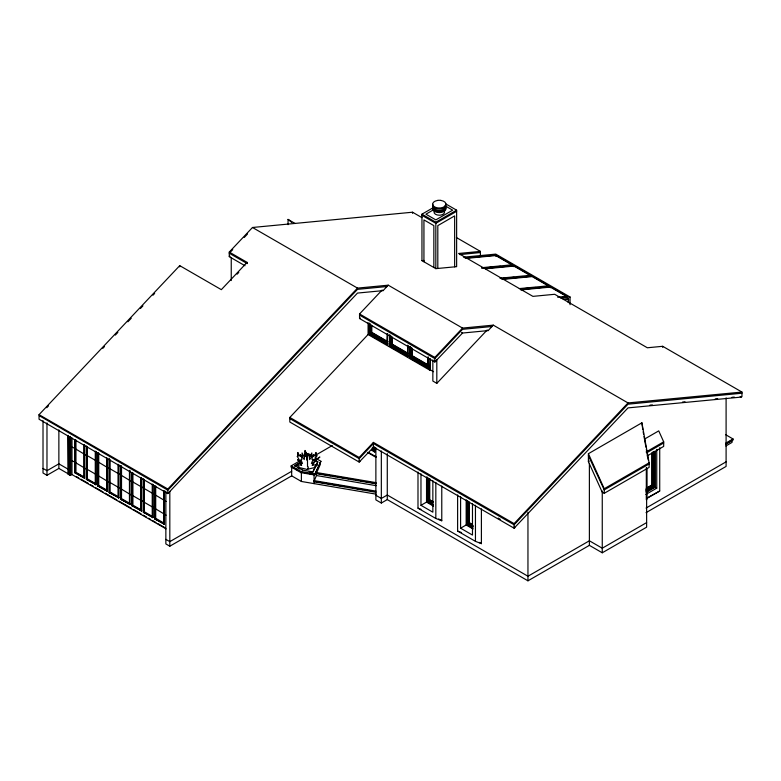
<?xml version="1.0" encoding="UTF-8"?>
<svg xmlns="http://www.w3.org/2000/svg" width="781" height="781" viewBox="0 0 781 781"><rect width="100%" height="100%" fill="white"/><g stroke="black" fill="none" stroke-linecap="round" stroke-linejoin="round"><path stroke-width="1.17" d="M305.82 456.455L305.771 451.896L306.054 455.655L306.308 453.107L306.943 457.158L304.795 454.483L304.239 459.56L301.856 456.104L301.837 459.482L301.036 459.462L301.036 460.077L302.481 463.455L300.88 462.625L300.216 463.143L301.534 465.359L296.634 464.47L296.487 465.164L298.596 466.179L299.387 467.604L306.103 469.156M317.252 463.328L312.644 472.388L317.769 461.756L313.64 459.365M300.597 460.419L291.186 465.847L291.186 466.999L301.017 472.671L314.538 474.975L320.923 461.288L314.968 457.851M314.538 474.975L320.923 461.288M375.973 483.781L316.237 473.628L320.132 464.832L320.132 462.547M316.237 473.628L316.432 475.531L313.864 481.721L375.993 492.274M312.185 464.998L316.959 459.082L319.878 457.031L313.777 461.268L317.076 455.548L315.827 456.377L316.364 453.741L315.133 455.665L316.08 452.482L314.714 455.264L313.484 456.553L313.474 454.532L311.56 457.441L311.824 452.941L310.194 456.319L308.7 453.419L307.89 455.255L307.343 453.546L306.943 457.158L309.091 454.483L309.647 459.56L312.029 456.104L312.049 459.482L312.849 459.462L312.849 460.077L311.404 463.455L312.996 462.625L313.669 463.143L312.351 465.359L317.252 464.47L317.389 465.164L315.29 466.179L314.499 467.604L306.748 469.449M514.093 528.2L514.093 523.621L373.406 442.397L373.406 446.976L514.093 528.2L628.022 407.887L741.159 397.099L741.95 396.641L741.95 392.062L628.022 402.937L493.289 325.14L462.537 328.079L388.235 285.182L383.1 290.63L357.493 293.07L167.837 493.592L39.05 419.231L39.05 414.662L179.728 265.638L221.335 289.663L247.099 262.377L229.263 252.078L252.488 227.486L412.544 212.217L421.935 217.635M46.772 407.721L48.451 405.944M102.799 348.365L104.469 346.598M115.344 335.078L117.853 332.423M127.889 321.792L131.228 318.248M140.424 308.505L142.933 305.849M152.969 295.218L154.648 293.451M232.748 249.627L229.263 253.22L247.099 263.519M244.258 237.434L247.548 233.949M237.121 274.18L238.791 272.413M167.837 493.592L167.837 489.013L357.493 288.111L388.235 285.182M493.289 325.14L488.145 330.597L462.537 333.038L434.832 362.003L359.543 318.531L359.543 313.962L382.104 290.054L383.1 290.63M373.416 447.357L359.172 462.059L289.819 422.023L289.819 417.445L368.085 334.541L368.085 322.68M434.832 362.003L434.832 357.425L462.537 328.079M368.085 334.541L430.009 370.292L430.38 359.319M359.172 462.059L359.172 457.49L373.406 442.397M432.85 359.904L432.85 381.05L436.813 383.344L487.149 330.021L488.145 330.597M514.093 523.621L628.022 402.937M229.263 252.078L229.263 256.656L230.053 256.197M39.245 415.687L167.837 490.156L357.493 289.351L386.956 286.539M445.736 203.89L456.631 210.177L456.631 266.663L435.827 268.644L421.955 260.639L421.955 214.179L433.396 207.57M433.289 209.923L425.918 214.179L435.827 219.9L452.668 210.177L445.736 206.174M421.955 214.179L435.827 222.185L456.631 210.177M456.631 211.319L435.827 223.337L421.955 215.322M75.454 448.548L71.989 447.123M43.014 420.627L43.014 473.003L46.977 475.287L58.868 468.424L68.279 473.862L68.279 435.437M86.847 455.128L86.359 455.411L75.21 448.694M75.454 462.274L71.989 460.849M67.908 435.564L68.279 473.862M67.908 474.077L69.89 475.219L71.989 474.575L166.041 528.874M74.966 439.683L74.966 472.856L75.454 472.573M96.258 460.565L95.77 460.849L98.24 461.708M86.847 468.854L86.359 469.137L75.21 462.42M359.543 318.531L360.334 318.072M74.966 472.856L84.621 478.148L84.621 444.975M86.359 446.263L86.359 479.436L86.847 479.153M96.258 474.292L95.77 474.575L98.24 475.434M480.403 252.536L459.814 254.596M109.633 468.278L109.145 468.571L97.996 461.844M86.359 479.436L96.258 484.581L93.124 482.775M97.752 452.843L97.752 486.016L98.24 485.723M119.054 473.716L118.556 473.999L121.026 474.858M109.633 482.014L109.145 482.297L97.996 475.57M369.071 334.366L387.776 344.733L369.071 334.366L369.071 323.383M369.94 333.858L370.682 333.428L388.02 343.445L387.278 343.874L369.94 333.858L369.94 323.568M371.434 325.872L371.434 332.999L372.176 332.569L388.02 341.727M97.752 486.016L107.407 491.308L97.996 485.87L97.996 452.697M109.145 458.271L109.145 492.596L111.732 493.514M119.054 487.442L118.556 487.725L121.026 488.584M132.419 481.438L131.93 481.721L120.782 475.004M387.649 333.624L387.278 342.156L371.434 332.999M109.145 492.596L119.054 497.741L113.821 494.724M120.538 465.993L120.538 499.166L130.447 504.321M141.839 486.875L141.341 487.159L143.821 488.018M389.387 346.09L408.082 356.458L389.387 346.09L389.387 335.108M390.256 345.583L390.998 345.153L408.336 355.17L407.594 355.599L390.256 345.583L390.256 335.293M391.74 336.416L391.74 344.733L392.482 344.304L408.336 353.451M132.419 495.164L131.93 495.447L120.782 488.73M120.538 499.166L130.193 504.458L120.782 499.03L120.782 465.847M131.93 472.573L131.93 505.746L132.419 505.463M153.232 493.446L152.734 493.738L155.214 494.598M141.839 500.601L141.341 500.885L143.821 501.744M407.965 345.348L407.594 353.881L391.74 344.733M131.93 505.746L141.839 510.891M409.693 357.815L428.398 368.183L409.693 357.815L409.693 346.832M410.562 357.308L411.304 356.888L428.642 366.894L427.9 367.324L410.562 357.308L410.562 347.018M412.046 348.141L412.046 356.458L412.788 356.029L428.642 365.176M143.323 479.153L143.323 512.326L146.955 513.849M153.232 507.181L152.734 507.465L155.214 508.324M143.323 512.326L153.232 517.471M154.716 485.723L154.716 518.906L162.526 522.84M428.271 357.073L427.9 365.606L412.046 356.458M154.716 518.906L164.371 524.197L164.371 491.015M291.186 466.999L293.617 467.829M300.597 462.137L294.652 465.564L302.501 470.094L312.644 471.822M294.652 466.14L300.597 462.703M315.729 455.108L332.325 445.531M291.674 471.285L169.819 541.643L165.855 539.349M165.855 491.151L165.855 543.927L169.819 546.212L291.674 475.863L301.388 481.467L376.188 494.168M372.42 447.406L372.42 449.836L371.678 450.266L374.646 451.984L374.646 447.162M375.876 447.845L375.876 499.879L381.333 503.032L387.278 499.596L527.956 580.82L589.382 545.353L602.258 552.792L646.629 527.175L646.629 467.839M420.969 473.823L420.969 505.317L426.533 502.105L433.475 506.108M427.031 477.406L427.031 501.812L433.348 505.034M427.9 477.669L427.9 501.314L428.642 500.885L432.606 503.169M429.384 478.763L429.384 500.455L430.126 500.025L433.289 501.851M588.396 453.693L641.904 422.804L649.109 462.83L649.109 467.409L604.24 493.309L602.19 492.118L588.396 461.62L588.396 453.693L604.24 488.73L604.24 493.309M460.595 496.706L460.595 528.2L466.169 524.978L473.101 528.981M466.657 500.289L466.657 524.695L472.974 527.907M467.526 500.553L467.526 524.197L468.268 523.768L473.227 526.628M469.01 501.636L469.01 523.338L469.752 522.909L471.861 524.119M588.396 461.62L589.382 461.044M644.999 438.805L658.734 430.878L663.684 441.831L663.684 446.4L647.156 455.948M741.95 393.214L628.022 404.177L514.093 524.764L373.406 443.54L359.172 458.632L289.819 418.587M646.121 451.965L663.684 441.831M647.156 452.511L663.684 442.973M604.24 488.73L649.109 462.83M646.287 488.193L651.549 485.157L652.291 485.587L652.291 453.039M646.658 488.408L651.92 485.372L651.92 452.824M645.975 489.228L652.291 485.587M725.647 443.237L733.037 438.971L733.037 440.113L725.647 444.379M725.842 443.696L732.041 440.113L732.041 442.397L725.842 445.98M646.102 490.019L653.033 486.016L653.775 486.446L653.775 452.16M645.848 491.015L653.775 486.446M646.346 491.308L654.644 486.944L654.644 451.555M646.717 491.522L654.644 486.944M646.229 492.381L655.142 487.227L656.753 488.154L656.753 449.397M645.848 494.451L656.753 488.154M646.766 498.122L659.72 491.015L659.72 447.669M646.688 498.542L659.72 491.015M646.043 508.07L726.096 461.844M646.043 512.648L726.096 466.423L726.096 397.871M646.629 522.606L602.258 548.213L589.382 540.784L527.956 576.241L387.278 495.027L381.333 498.454L375.876 495.3M480.403 255.973L480.403 251.394L458.613 253.474L532.915 296.37L554.705 294.291L647.342 347.77L662.698 346.305L741.95 392.062M421.955 260.639L423.937 260.444M463.455 257.193L495.759 254.108L570.062 297.005L570.062 304.707M465.017 258.042L495.759 255.104L512.482 264.759L481.731 267.698M466.198 258.394L495.759 255.572L511.438 264.622M481.731 268.156L484.103 267.932M488.828 267.483L492.372 267.141M497.106 266.692L500.65 266.35M505.385 265.901L508.929 265.56M484.405 268.439L513.966 265.618L530.68 275.273L527.136 276.074M485.587 268.791L513.966 266.087L530.68 275.732M499.938 278.202L530.68 275.273M502.3 278.446L507.035 277.987M510.579 277.655L514.132 277.314M518.857 276.865L522.401 276.523M501.422 279.061L532.173 276.132L548.887 285.778L519.326 288.599M502.603 279.413L532.173 276.591L548.887 286.246M524.051 288.619L528.786 288.16M532.33 287.828L535.883 287.486M540.608 287.037L544.162 286.695M520.81 289.458L550.371 286.637L567.094 296.292L557.634 297.19M520.81 289.927L550.371 287.105L567.094 296.751L562.359 297.21M560.612 297.912L570.062 297.005M563.247 299.269L568.578 299.006L568.578 302.618M563.618 299.484L568.578 299.006M492.001 326.507L462.537 329.318L434.832 358.577L359.543 315.104M649.987 405.134L652.399 404.9M682.604 402.02L685.025 401.785M715.23 398.906L717.641 398.681M731.963 397.314L734.306 397.09M437.809 200.297L440.777 200.297M316.237 472.485L375.973 482.629M309.256 471.812L311.512 472.202M318.824 473.647L321.216 474.057M323.607 474.457L325.989 474.868M328.381 475.278L330.773 475.678M333.165 476.088L335.547 476.488M337.939 476.898L348.697 478.724M351.079 479.124L353.471 479.534M355.863 479.944L358.254 480.344M360.646 480.754L363.028 481.155M365.42 481.565L376.178 483.39M291.186 465.847L301.017 471.529L314.538 473.823M304.844 472.905L307.148 473.296M309.452 473.686L311.756 474.077M316.432 475.531L376.178 485.675M313.864 480.579L375.993 491.122M315.26 481.535L317.642 481.945M320.034 482.346L340.35 485.792M342.742 486.202L345.124 486.612M347.516 487.012L349.908 487.422M352.299 487.822L363.048 489.648M365.44 490.058L367.831 490.458M370.214 490.868L372.605 491.278M297.356 456.163L298.049 456.377L297.512 453.741L298.752 455.665L297.795 452.482L299.162 455.264L300.402 456.553L300.412 454.532L302.315 457.441L302.062 452.941L303.692 456.319L305.186 453.419L305.996 455.255L306.533 453.546L307.06 460.282L307.47 457.383L307.519 466.716L308.358 466.97L307.704 469.264M417.991 472.056L417.991 508.177L420.969 509.319M417.991 508.177L435.827 518.477L441.773 520.761L441.773 486.046M457.617 494.929L457.617 531.06L461.581 532.583M457.617 531.06L475.453 541.35L481.399 543.644L481.399 508.919M740.163 396.523L741.159 397.099M456.397 237.531L480.403 251.394M725.744 434.753L733.037 438.971M288.052 224.664L288.052 219.402L295.218 223.542M461.551 332.462L462.537 333.038M252.488 227.486L357.493 288.111M359.543 313.962L434.832 357.425M434.636 360.978L435.632 361.544M387.649 341.941L371.805 332.784L371.805 325.657M407.965 353.666L392.111 344.519L392.111 337.382M428.271 365.391L412.417 356.243L412.417 349.107M430.38 369.891L433.533 371.717M229.263 256.656L245 265.735M498.141 518.067L500.24 519.287M513.888 527.165L514.884 527.741M372.42 449.836L375.144 451.691M368.935 452.687L376.276 456.924M367.392 452.365L375.788 457.217M289.819 417.445L359.172 457.49M432.918 502.066L429.755 500.24L429.755 478.548M472.544 524.939L469.381 523.124L469.381 502.632M429.384 500.455L432.547 502.281M469.01 523.338L473.227 525.769M358.977 461.034L359.963 461.6M427.9 501.314L432.85 504.175M467.526 524.197L472.476 527.048M427.031 501.812L432.977 505.248M466.657 524.695L472.603 528.122M420.969 505.317L432.85 512.18L432.85 480.686M460.595 528.2L472.476 535.063L472.476 503.569M438.619 518.945L441.773 520.761M479.3 542.424L481.399 543.644M312.986 456.7L310.008 454.981L310.008 456.124M313.64 459.941L317.769 462.323L317.769 461.756M297.59 467.839L299.553 468.971M295.56 468.951L297.502 470.074M39.05 414.662L167.837 489.013M86.603 455.274L96.014 460.702M109.389 468.424L118.8 473.862M132.174 481.584L141.586 487.012M143.567 488.154L152.978 493.592M154.96 494.734L166.109 501.461M86.603 469L96.014 474.428M109.389 482.15L118.8 487.588M132.174 495.31L141.586 500.738M143.567 501.89L152.978 507.318M154.96 508.46L166.109 515.187M78.598 474.379L83.821 477.406M87.902 479.759L91.035 481.565M99.294 486.329L107.651 491.161M134.517 506.664L136.607 507.875M138.696 509.085L140.785 510.296M149.044 515.06L152.178 516.866M84.621 478.148L75.21 472.72L75.21 439.537M164.371 524.197L154.96 518.76L154.96 486.729M68.279 469.283L58.868 463.846L46.977 470.709L43.014 468.424M76.714 476.732L78.822 477.952M80.941 479.173L88.341 483.439M90.45 484.659L93.622 486.495M95.731 487.715L103.131 491.981M105.25 493.201L116.867 499.908M118.985 501.129L131.667 508.451M133.776 509.671L141.176 513.947M143.284 515.167L146.457 516.993M148.575 518.213L150.684 519.433M152.803 520.654L155.966 522.489M158.084 523.709L165.484 527.976M297.825 459.687L300.099 461.268L297.219 456.407M288.052 219.402L291.782 222.448M297.678 459.921L301.691 464.998M648.874 463.514L649.109 463.973L604.24 489.872L588.396 455.674M374.646 451.984L374.402 447.337M642.743 429.472L641.904 422.804M643.163 431.825L643.593 434.168M644.013 436.52L645.916 447.083M646.336 449.426L648.24 459.989M305.635 454.981L305.049 450.452L304.951 454.23M662.698 346.305L662.698 347.447M655.142 451.35L655.142 487.227M654.273 451.34L654.273 486.729M653.033 451.73L653.033 486.016M646.824 468.795L646.824 499.606L646.317 499.694L646.317 467.702M602.258 491.015L602.258 552.792M589.382 463.416L589.382 545.353M568.207 298.791L568.207 302.413M550.371 286.637L550.371 287.75M527.956 512.268L527.956 580.82M513.966 265.618L513.966 266.731M495.759 255.104L495.759 256.227M475.453 505.229L475.453 541.35M468.268 501.304L468.268 523.768M467.028 501.295L467.028 524.481M466.169 499.86L466.169 524.978M454.649 266.848L454.649 215.898L437.809 225.621L437.809 268.459M436.813 359.846L436.813 383.344M435.827 222.185L435.827 268.644M435.827 482.346L435.827 518.477M433.845 267.502L433.845 225.621L423.937 219.9L423.937 261.781M430.009 358.43L430.009 370.292M428.642 478.421L428.642 500.885M427.9 357.024L428.027 368.398M427.402 477.191L427.402 501.597M426.533 476.986L426.533 502.105M412.544 212.217L412.544 213.359M411.304 347.73L411.304 356.888M410.064 346.618L410.064 357.6M407.711 345.69L407.711 356.673M407.594 345.3L407.594 355.599M390.998 336.006L390.998 345.153M389.758 334.893L389.758 345.876M387.405 333.965L387.405 344.938M387.278 333.575L387.278 343.874M387.278 453.644L387.278 499.596M381.333 450.988L381.333 503.032M374.158 447.191L374.158 450.549L372.664 449.69L372.664 447.454M370.682 324.281L370.682 333.428M369.452 323.168L369.452 334.151M314.06 474.467L314.06 483.624M302.501 470.094L302.501 470.67M301.388 472.32L301.388 481.467M301.017 471.529L301.017 472.671M291.674 466.706L291.674 475.863M247.099 262.377L247.099 263.617M231.244 257.759L231.244 280.564M179.728 265.638L179.728 266.877M169.819 491.444L169.819 546.212M164.127 491.161L164.127 524.334M163.629 490.585L163.629 522.909L155.702 518.33L155.702 486.016M152.978 484.445L152.978 517.618L143.567 512.18L143.567 479.007M152.734 484.581L152.734 517.754M152.236 484.015L152.236 516.329L144.309 511.75L144.309 479.436M141.586 477.865L141.586 511.038L132.174 505.6L132.174 472.427M141.341 478.001L141.341 511.184M140.844 477.435L140.844 509.749L132.916 505.17L132.916 472.856M129.949 470.279L129.949 504.604M129.451 470.855L129.451 503.169L121.524 498.6L121.524 466.277M121.026 465.71L121.026 498.883M118.8 464.705L118.8 497.878L109.389 492.45L109.389 459.277M118.556 464.851L118.556 498.024M118.058 464.275L118.058 496.599L110.131 492.02L110.131 459.706M107.163 458.271L107.163 491.444M106.665 457.705L106.665 490.019L98.738 485.44L98.738 453.126M96.014 451.555L96.014 484.728L86.603 479.29L86.603 446.117M95.77 451.691L95.77 484.874M95.272 451.125L95.272 483.439L87.345 478.86L87.345 446.547M84.377 445.121L84.377 478.294M83.879 444.545L83.879 476.859L75.952 472.29L75.952 439.967M71.989 437.965L71.989 474.575M70.749 437.458L70.749 475.287M70.261 436.403L70.261 475.004M69.89 436.618L69.89 475.219M58.868 429.823L58.868 468.424M46.977 422.911L46.977 475.287M445.736 207.756A6.668 3.846 0 0 1 439.293 212.598A6.668 3.846 0 0 1 432.85 207.756M444.545 207.6A5.252 3.036 0 0 1 439.293 210.636A5.252 3.036 0 0 1 434.041 207.6M445.063 205.676A6.668 3.846 0 0 1 440.162 211.417A6.668 3.846 0 0 1 432.85 206.604M443.842 210.665A5.252 3.036 0 0 1 440.65 215.107L439.293 215.214A5.252 3.036 0 0 1 434.744 210.665M445.736 204.319A6.668 3.846 0 0 1 439.293 209.162A6.668 3.846 0 0 1 432.85 204.319M441.021 200.453A6.668 3.846 0 0 1 444.75 206.379A6.668 3.846 0 0 1 433.826 206.379A6.668 3.846 0 0 1 437.565 200.453"/></g></svg>
